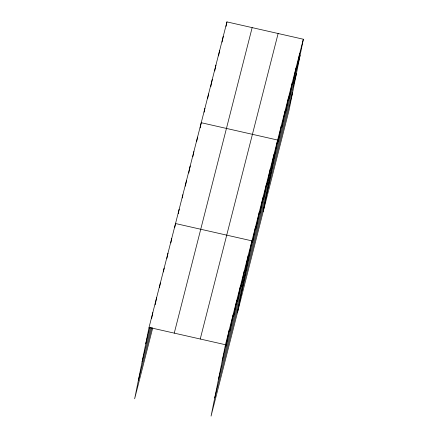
<?xml version="1.0" encoding="UTF-8"?>
<svg xmlns="http://www.w3.org/2000/svg" width="438" height="438" viewBox="0 0 438 438"><rect width="100%" height="100%" fill="white"/><g stroke="black" fill="none" stroke-linecap="round" stroke-linejoin="round"><path stroke-width="0.66" d="M303.348 39.228L225.45 344.733L211.061 416.1L288.96 110.59L303.348 39.228L226.939 21.9L149.04 327.41L134.652 398.772L152.747 327.805M149.561 328.757L149.823 327.465M151.652 318.399L152.824 312.568M155.172 304.853L156.607 297.73M159.481 287.427L160.396 282.893M163.396 271.938L164.179 268.051M166.916 258.393L167.962 253.213M170.831 242.909L171.745 238.376M174.746 227.421L175.529 223.533L251.938 240.862L237.544 312.228M178.288 213.667L179.202 209.134M182.219 197.971L182.87 194.729M185.367 186.155L186.544 180.33M188.778 173.048L190.218 165.925M192.846 156.705L193.886 151.521M196.646 141.655L197.56 137.121M200.188 127.896L201.234 122.717L277.643 140.045L263.249 211.412M204.124 112.199L204.907 108.317M207.661 98.446L208.576 93.913M210.815 86.636L212.249 79.508M214.746 70.934L215.923 65.109M218.551 55.889L219.597 50.704M222.093 42.13L223.265 36.305M226.024 26.433L226.939 21.9M225.97 346.086L229.233 329.896M229.753 331.248L233.016 315.059M233.536 316.411L236.799 300.216M237.319 301.568L240.582 285.379M241.103 286.731L244.366 270.542M244.886 271.894L248.154 255.699M252.343 242.652L255.606 226.462M256.016 228.247L259.28 212.058M259.69 213.848L262.953 197.653M263.358 199.443L266.627 183.254M267.032 185.039L270.295 168.849M270.706 170.639L273.969 154.45M278.048 141.835L281.311 125.64M281.722 127.431L284.985 111.241M285.395 113.026L288.658 96.836M289.064 98.627L292.332 82.437M292.737 84.222L296 68.032M296.411 69.823L299.674 53.628M145.777 343.6L149.889 327.471M142.109 361.804L150.825 327.613M138.326 380.567L151.811 327.662M174.258 333.126L252.151 27.616M200.237 339.017L278.13 33.507M222.186 360.928L300.085 55.418M218.513 379.133L296.411 73.628M214.73 397.89L292.628 92.385M149.04 327.41L225.45 344.733"/></g></svg>
